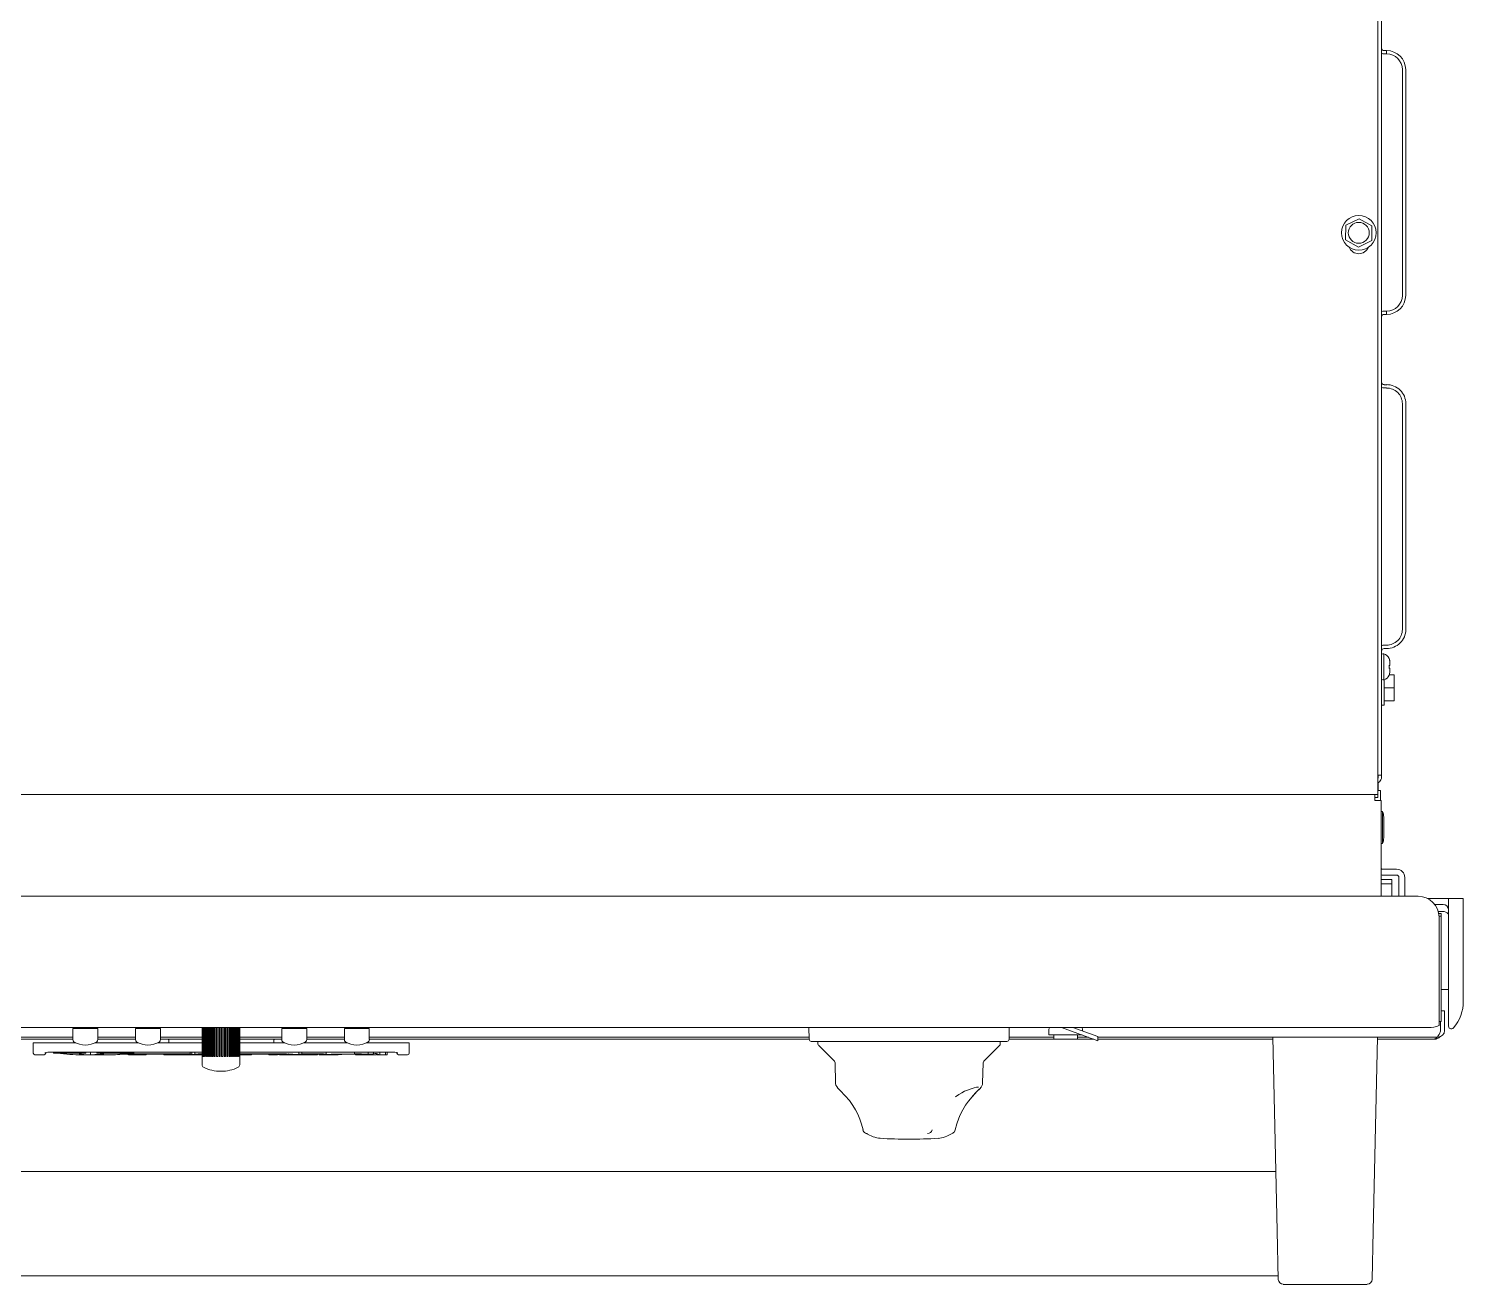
# Model space of a CAD drawing. Header units: millimetres. Extents: x 60499 to 556746, y 248297 to 497145.
# Drawn here: x 79919 to 94341, y 457204 to 469830 of the extents above; entities that cross this region are included whole.
import ezdxf

# ---------------------------------------------------------------- set-up
doc = ezdxf.new("R2010")
doc.units = ezdxf.units.MM

msp = doc.modelspace()

# ---------------------------------------------------------------- linework, layer by layer
at = {"color": 7, "lineweight": 13, "ltscale": 0.03937}
for p, q in [((93519, 462323), (93519, 473556)), ((93482, 470525), (93482, 462161)), ((93729, 469419), (93729, 467147)), ((93762, 469419), (93762, 467147)), ((93729, 466060), (93729, 463788)), ((93763, 466060), (93763, 463788)), ((93453, 462131), (70301, 462131)), ((93516, 462068), (93516, 461106)), ((93887, 461106), (69816, 461106)), ((94191, 461083), (94191, 459799)), ((94341, 460051), (94341, 461083)), ((94097, 459867), (94097, 460896)), ((94119, 460907), (94119, 460122)), ((69686, 459788), (94017, 459788)), ((75937, 459669), (80362, 459669)), ((75938, 459689), (80362, 459689)), ((83343, 459689), (87765, 459689)), ((83343, 459669), (87765, 459669)), ((87786, 459647), (89735, 459647)), ((87786, 459647), (89735, 459647)), ((89774, 459669), (90628, 459669)), ((90668, 459689), (94086, 459689)), ((90668, 459669), (92428, 459669)), ((92427, 459689), (92470, 457741)), ((93477, 459689), (93435, 457741)), ((81662, 459539), (80174, 459539)), ((83536, 459539), (82040, 459539)), ((71241, 458337), (92457, 458337)), ((71219, 457288), (92480, 457288)), ((92531, 457204), (93374, 457204))]:
    msp.add_line(p, q, dxfattribs=at)
at = {"color": 7, "lineweight": 13, "ltscale": 0.000752847}
for p, q in [((93569, 469610), (93544, 469610)), ((93569, 469576), (93544, 469576)), ((93569, 466990), (93544, 466990)), ((93569, 466957), (93544, 466957)), ((93569, 466250), (93544, 466250)), ((93569, 466217), (93544, 466217)), ((93569, 463631), (93544, 463631)), ((93569, 463597), (93544, 463597))]:
    msp.add_line(p, q, dxfattribs=at)
at = {"color": 7, "lineweight": 13, "ltscale": 0.000999991}
msp.add_line((93569, 469576), (93569, 469610), dxfattribs=at)
at = {"color": 7, "lineweight": 13, "ltscale": 0.004405}
for p, q in [((93293, 467919), (93160, 467853)), ((93422, 467848), (93293, 467919)), ((93160, 467853), (93158, 467705)), ((93420, 467701), (93422, 467848)), ((93158, 467705), (93288, 467634)), ((93288, 467634), (93420, 467701))]:
    msp.add_line(p, q, dxfattribs=at)
at = {"color": 7, "lineweight": 13, "ltscale": 0.000999871}
msp.add_line((93569, 466990), (93569, 466957), dxfattribs=at)
at = {"color": 7, "lineweight": 13, "ltscale": 0.000134094}
msp.add_line((93574, 466250), (93569, 466250), dxfattribs=at)
at = {"color": 7, "lineweight": 13, "ltscale": 0.000301812}
for p, q in [((93531, 463544), (93541, 463544)), ((93531, 463282), (93541, 463282))]:
    msp.add_line(p, q, dxfattribs=at)
at = {"color": 7, "lineweight": 13, "ltscale": 0.003891}
msp.add_line((93541, 463413), (93541, 463544), dxfattribs=at)
at = {"color": 7, "lineweight": 13, "ltscale": 0.003911}
msp.add_line((93541, 463413), (93541, 463282), dxfattribs=at)
at = {"color": 7, "lineweight": 13, "ltscale": 1.19304e-05}
msp.add_line((93594, 463497), (93594, 463498), dxfattribs=at)
at = {"color": 7, "lineweight": 13, "ltscale": 8.78281e-05}
msp.add_line((93595, 463425), (93598, 463425), dxfattribs=at)
at = {"color": 7, "lineweight": 13, "ltscale": 0.000897145}
msp.add_line((93603, 463430), (93603, 463460), dxfattribs=at)
at = {"color": 7, "lineweight": 13, "ltscale": 5.04621e-06}
msp.add_line((93603, 463429), (93603, 463430), dxfattribs=at)
at = {"color": 7, "lineweight": 13, "ltscale": 0.000876599}
msp.add_line((93603, 463366), (93603, 463395), dxfattribs=at)
at = {"color": 7, "lineweight": 13, "ltscale": 0.007554}
msp.add_line((93545, 463029), (93545, 463283), dxfattribs=at)
at = {"color": 7, "lineweight": 13, "ltscale": 1.18752e-05}
msp.add_line((93595, 463329), (93595, 463329), dxfattribs=at)
at = {"color": 7, "lineweight": 13, "ltscale": 0.001446}
msp.add_line((93597, 463334), (93645, 463334), dxfattribs=at)
at = {"color": 7, "lineweight": 13, "ltscale": 0.0039}
for p, q in [((93645, 463334), (93645, 463203)), ((93645, 463203), (93645, 463072))]:
    msp.add_line(p, q, dxfattribs=at)
at = {"color": 7, "lineweight": 13, "ltscale": 0.003}
for p, q in [((93545, 463203), (93645, 463203)), ((93545, 463072), (93645, 463072))]:
    msp.add_line(p, q, dxfattribs=at)
at = {"color": 7, "lineweight": 13, "ltscale": 0.000774954}
msp.add_line((93519, 463029), (93545, 463029), dxfattribs=at)
at = {"color": 7, "lineweight": 13, "ltscale": 0.001076}
msp.add_line((93482, 462323), (93519, 462323), dxfattribs=at)
at = {"color": 7, "lineweight": 13, "ltscale": 0.000588956}
msp.add_line((93498, 462258), (93482, 462245), dxfattribs=at)
at = {"color": 7, "lineweight": 13, "ltscale": 0.000591969}
for p, q in [((93485, 462323), (93485, 462303)), ((93519, 462323), (93519, 462303))]:
    msp.add_line(p, q, dxfattribs=at)
at = {"color": 7, "lineweight": 13, "ltscale": 3.7366e-05}
msp.add_line((93485, 462303), (93485, 462301), dxfattribs=at)
at = {"color": 7, "lineweight": 13, "ltscale": 0.002277}
msp.add_line((93485, 462247), (93485, 462171), dxfattribs=at)
at = {"color": 7, "lineweight": 13, "ltscale": 0.000874917}
for p, q in [((93482, 462131), (93453, 462131)), ((93482, 462098), (93453, 462098)), ((93482, 462131), (93482, 462161))]:
    msp.add_line(p, q, dxfattribs=at)
at = {"color": 7, "lineweight": 13, "ltscale": 0.001865}
for p, q in [((93453, 462131), (93453, 462068)), ((93453, 462068), (93516, 462068))]:
    msp.add_line(p, q, dxfattribs=at)
at = {"color": 7, "lineweight": 13, "ltscale": 0.000756211}
msp.add_line((93508, 462171), (93482, 462171), dxfattribs=at)
at = {"color": 7, "lineweight": 13, "ltscale": 0.000990019}
msp.add_line((93482, 462131), (93482, 462098), dxfattribs=at)
at = {"color": 7, "lineweight": 13, "ltscale": 0.003039}
msp.add_line((93508, 462068), (93508, 462171), dxfattribs=at)
at = {"color": 7, "lineweight": 13, "ltscale": 0.000391082}
for p, q in [((93529, 461959), (93516, 461959)), ((93529, 461637), (93516, 461637))]:
    msp.add_line(p, q, dxfattribs=at)
at = {"color": 7, "lineweight": 13, "ltscale": 0.002907}
msp.add_line((93529, 461861), (93529, 461959), dxfattribs=at)
at = {"color": 7, "lineweight": 13, "ltscale": 0.006283}
msp.add_line((93529, 461650), (93529, 461861), dxfattribs=at)
at = {"color": 7, "lineweight": 13, "ltscale": 0.001897}
msp.add_line((93541, 461839), (93541, 461903), dxfattribs=at)
at = {"color": 7, "lineweight": 13, "ltscale": 0.004101}
msp.add_line((93541, 461701), (93541, 461839), dxfattribs=at)
at = {"color": 7, "lineweight": 13, "ltscale": 0.000251109}
msp.add_line((93541, 461701), (93541, 461693), dxfattribs=at)
at = {"color": 7, "lineweight": 13, "ltscale": 0.000384714}
msp.add_line((93529, 461637), (93529, 461650), dxfattribs=at)
at = {"color": 7, "lineweight": 13, "ltscale": 0.00405}
for p, q in [((93669, 461378), (93533, 461378)), ((93533, 461319), (93669, 461319))]:
    msp.add_line(p, q, dxfattribs=at)
at = {"color": 7, "lineweight": 13, "ltscale": 0.001673}
for p, q in [((93572, 461274), (93516, 461274)), ((93572, 461232), (93516, 461232))]:
    msp.add_line(p, q, dxfattribs=at)
at = {"color": 7, "lineweight": 13, "ltscale": 0.0015}
for p, q in [((93572, 461274), (93622, 461274)), ((93622, 461232), (93572, 461232))]:
    msp.add_line(p, q, dxfattribs=at)
at = {"color": 7, "lineweight": 13, "ltscale": 0.00125}
for p, q in [((93622, 461274), (93622, 461232)), ((90226, 459712), (90226, 459670)), ((90462, 459712), (90462, 459670)), ((90668, 459654), (90668, 459696))]:
    msp.add_line(p, q, dxfattribs=at)
at = {"color": 7, "lineweight": 13, "ltscale": 0.000250028}
msp.add_line((93622, 461223), (93622, 461232), dxfattribs=at)
at = {"color": 7, "lineweight": 13, "ltscale": 0.005525}
for p, q in [((93694, 461294), (93694, 461108)), ((93753, 461108), (93753, 461294))]:
    msp.add_line(p, q, dxfattribs=at)
at = {"color": 7, "lineweight": 13, "ltscale": 0.003501}
msp.add_line((93622, 461106), (93622, 461223), dxfattribs=at)
at = {"color": 7, "lineweight": 13, "ltscale": 0.00625}
msp.add_line((93981, 461083), (94191, 461083), dxfattribs=at)
at = {"color": 7, "lineweight": 13, "ltscale": 0.00445}
msp.add_line((94341, 461083), (94191, 461083), dxfattribs=at)
at = {"color": 7, "lineweight": 13, "ltscale": 0.002582}
msp.add_line((94053, 461024), (94139, 461024), dxfattribs=at)
at = {"color": 7, "lineweight": 13, "ltscale": 0.001336}
msp.add_line((94088, 460954), (94133, 460954), dxfattribs=at)
at = {"color": 7, "lineweight": 13, "ltscale": 0.000774834}
msp.add_line((94093, 460933), (94119, 460933), dxfattribs=at)
at = {"color": 7, "lineweight": 13, "ltscale": 0.000687126}
msp.add_line((94096, 460907), (94119, 460907), dxfattribs=at)
at = {"color": 7, "lineweight": 13, "ltscale": 0.000754169}
msp.add_line((94119, 460907), (94119, 460933), dxfattribs=at)
at = {"color": 7, "lineweight": 13, "ltscale": 0.002147}
msp.add_line((94191, 460168), (94119, 460168), dxfattribs=at)
at = {"color": 7, "lineweight": 13, "ltscale": 0.00181}
msp.add_line((94180, 460168), (94119, 460168), dxfattribs=at)
at = {"color": 7, "lineweight": 13, "ltscale": 0.008178}
msp.add_line((94119, 459847), (94119, 460122), dxfattribs=at)
at = {"color": 7, "lineweight": 13, "ltscale": 2.58318e-05}
msp.add_line((94180, 460168), (94180, 460168), dxfattribs=at)
at = {"color": 7, "lineweight": 13, "ltscale": 0.000987136}
msp.add_line((94119, 459953), (94152, 459953), dxfattribs=at)
at = {"color": 7, "lineweight": 13, "ltscale": 0.005875}
for p, q in [((94152, 459953), (94152, 459756)), ((82672, 459513), (82474, 459513))]:
    msp.add_line(p, q, dxfattribs=at)
at = {"color": 7, "lineweight": 13, "ltscale": 0.000287405}
for p, q in [((80409, 459788), (80409, 459778)), ((80567, 459788), (80567, 459778)), ((81039, 459788), (81039, 459778)), ((81197, 459788), (81197, 459778)), ((82509, 459788), (82509, 459778)), ((82667, 459788), (82667, 459778)), ((83138, 459788), (83138, 459778)), ((83296, 459788), (83297, 459778))]:
    msp.add_line(p, q, dxfattribs=at)
at = {"color": 7, "lineweight": 13, "ltscale": 0.00875}
for p, q in [((81662, 459494), (81662, 459788)), ((81663, 459494), (81663, 459788)), ((81664, 459494), (81664, 459788)), ((81667, 459494), (81667, 459788)), ((81670, 459494), (81670, 459788)), ((81674, 459494), (81674, 459788)), ((81679, 459494), (81679, 459788)), ((81685, 459494), (81685, 459788)), ((81691, 459494), (81691, 459788)), ((81699, 459494), (81699, 459788)), ((81705, 459788), (81705, 459494)), ((81707, 459494), (81707, 459788)), ((81715, 459494), (81715, 459788)), ((81721, 459788), (81721, 459494)), ((81725, 459494), (81725, 459788)), ((81735, 459494), (81735, 459788)), ((81740, 459788), (81740, 459494)), ((81746, 459494), (81746, 459788)), ((81757, 459494), (81757, 459788)), ((81761, 459788), (81761, 459494)), ((81769, 459494), (81769, 459788)), ((81781, 459494), (81781, 459788)), ((81784, 459788), (81784, 459494)), ((81793, 459494), (81793, 459788)), ((81806, 459494), (81806, 459788)), ((81808, 459788), (81808, 459494)), ((81819, 459494), (81819, 459788)), ((81832, 459494), (81832, 459788)), ((81833, 459788), (81833, 459494)), ((81845, 459494), (81845, 459788)), ((81858, 459494), (81858, 459788)), ((81870, 459788), (81870, 459494)), ((81871, 459494), (81871, 459788)), ((81884, 459494), (81884, 459788)), ((81895, 459788), (81895, 459494)), ((81897, 459494), (81897, 459788)), ((81910, 459494), (81910, 459788)), ((81919, 459788), (81919, 459494)), ((81922, 459494), (81922, 459788)), ((81934, 459494), (81934, 459788)), ((81942, 459788), (81942, 459494)), ((81946, 459494), (81946, 459788)), ((81957, 459494), (81957, 459788)), ((81963, 459788), (81963, 459494)), ((81968, 459494), (81968, 459788)), ((81978, 459494), (81978, 459788)), ((81981, 459788), (81981, 459494)), ((81987, 459494), (81987, 459788)), ((81996, 459494), (81996, 459788)), ((81997, 459788), (81997, 459494)), ((82004, 459494), (82004, 459788)), ((82012, 459494), (82012, 459788)), ((82018, 459494), (82018, 459788)), ((82024, 459494), (82024, 459788)), ((82029, 459494), (82029, 459788)), ((82033, 459494), (82033, 459788)), ((82036, 459494), (82036, 459788)), ((82038, 459494), (82038, 459788)), ((82040, 459494), (82040, 459788)), ((82040, 459494), (82040, 459788))]:
    msp.add_line(p, q, dxfattribs=at)
at = {"color": 7, "lineweight": 13, "ltscale": 0.003586}
for p, q in [((87765, 459668), (87763, 459788)), ((87765, 459668), (87763, 459788)), ((89774, 459668), (89776, 459788))]:
    msp.add_line(p, q, dxfattribs=at)
at = {"color": 7, "lineweight": 13, "ltscale": 0.011638}
msp.add_line((90668, 459654), (90301, 459788), dxfattribs=at)
at = {"color": 7, "lineweight": 13, "ltscale": 0.007984}
msp.add_line((90668, 459696), (90416, 459788), dxfattribs=at)
at = {"color": 7, "lineweight": 13, "ltscale": 0.001819}
msp.add_line((94097, 459867), (94097, 459806), dxfattribs=at)
at = {"color": 7, "lineweight": 13, "ltscale": 0.000677875}
msp.add_line((94097, 459847), (94119, 459847), dxfattribs=at)
at = {"color": 7, "lineweight": 13, "ltscale": 0.002712}
msp.add_line((94112, 459756), (94112, 459847), dxfattribs=at)
at = {"color": 7, "lineweight": 13, "ltscale": 1.622e-05}
msp.add_line((94119, 459847), (94119, 459847), dxfattribs=at)
at = {"color": 7, "lineweight": 13, "ltscale": 0.000241858}
for p, q in [((80370, 459778), (80362, 459778)), ((81000, 459778), (80992, 459778)), ((82470, 459778), (82462, 459778)), ((83100, 459778), (83092, 459778))]:
    msp.add_line(p, q, dxfattribs=at)
at = {"color": 7, "lineweight": 13, "ltscale": 0.003343}
for p, q in [((80362, 459666), (80362, 459778)), ((80614, 459666), (80614, 459778)), ((80992, 459666), (80992, 459778)), ((81244, 459666), (81244, 459778)), ((82462, 459666), (82462, 459778)), ((82714, 459666), (82714, 459778)), ((83092, 459666), (83092, 459778)), ((83343, 459666), (83343, 459778))]:
    msp.add_line(p, q, dxfattribs=at)
at = {"color": 7, "lineweight": 13, "ltscale": 0.007258}
for p, q in [((80614, 459778), (80370, 459778)), ((81244, 459778), (81000, 459778)), ((82714, 459778), (82470, 459778)), ((83343, 459778), (83100, 459778))]:
    msp.add_line(p, q, dxfattribs=at)
at = {"color": 7, "lineweight": 13, "ltscale": 0.01125}
for p, q in [((80614, 459689), (80992, 459689)), ((80614, 459669), (80992, 459669)), ((82714, 459689), (83092, 459689)), ((82714, 459669), (83092, 459669))]:
    msp.add_line(p, q, dxfattribs=at)
at = {"color": 7, "lineweight": 13, "ltscale": 0.012458}
for p, q in [((81244, 459689), (81662, 459689)), ((81244, 459669), (81662, 459669))]:
    msp.add_line(p, q, dxfattribs=at)
at = {"color": 7, "lineweight": 13, "ltscale": 0.000875158}
for p, q in [((81326, 459633), (81326, 459663)), ((82384, 459633), (82384, 459663))]:
    msp.add_line(p, q, dxfattribs=at)
at = {"color": 7, "lineweight": 13, "ltscale": 0.012542}
for p, q in [((82040, 459689), (82462, 459689)), ((82040, 459669), (82462, 459669))]:
    msp.add_line(p, q, dxfattribs=at)
at = {"color": 7, "lineweight": 13, "ltscale": 0.000727805}
msp.add_line((87853, 459622), (87853, 459647), dxfattribs=at)
at = {"color": 7, "lineweight": 13, "ltscale": 0.000727808}
msp.add_line((89686, 459622), (89686, 459647), dxfattribs=at)
at = {"color": 7, "lineweight": 13, "ltscale": 0.000537902}
msp.add_line((89735, 459647), (89753, 459647), dxfattribs=at)
msp.add_line((89735, 459647), (89753, 459647), dxfattribs=at)
at = {"color": 7, "lineweight": 13, "ltscale": 0.013456}
msp.add_line((89774, 459689), (90226, 459689), dxfattribs=at)
at = {"color": 7, "lineweight": 13, "ltscale": 0.001758}
msp.add_line((90175, 459771), (90175, 459712), dxfattribs=at)
at = {"color": 7, "lineweight": 13, "ltscale": 0.002629}
msp.add_line((90175, 459712), (90263, 459712), dxfattribs=at)
at = {"color": 7, "lineweight": 13, "ltscale": 0.001829}
msp.add_line((90226, 459670), (90288, 459670), dxfattribs=at)
at = {"color": 7, "lineweight": 13, "ltscale": 0.007316}
msp.add_line((90263, 459712), (90509, 459712), dxfattribs=at)
at = {"color": 7, "lineweight": 13, "ltscale": 0.005197}
msp.add_line((90288, 459670), (90462, 459670), dxfattribs=at)
at = {"color": 7, "lineweight": 13, "ltscale": 0.003269}
msp.add_line((90462, 459689), (90572, 459689), dxfattribs=at)
at = {"color": 7, "lineweight": 13, "ltscale": 0.000564455}
msp.add_line((90514, 459771), (90514, 459753), dxfattribs=at)
at = {"color": 7, "lineweight": 13, "ltscale": 0.017194}
msp.add_line((93477, 459669), (94054, 459669), dxfattribs=at)
at = {"color": 7, "lineweight": 13, "ltscale": 0.000156553}
msp.add_line((94054, 459669), (94054, 459674), dxfattribs=at)
at = {"color": 7, "lineweight": 13, "ltscale": 0.000165827}
msp.add_line((94055, 459674), (94061, 459674), dxfattribs=at)
at = {"color": 7, "lineweight": 13, "ltscale": 0.000346987}
msp.add_line((94086, 459689), (94086, 459701), dxfattribs=at)
at = {"color": 7, "lineweight": 13, "ltscale": 0.000230804}
msp.add_line((94217, 459774), (94224, 459774), dxfattribs=at)
at = {"color": 7, "lineweight": 13, "ltscale": 0.00375}
for p, q in [((79965, 459633), (80091, 459633)), ((83745, 459633), (83619, 459633))]:
    msp.add_line(p, q, dxfattribs=at)
at = {"color": 7, "lineweight": 13, "ltscale": 0.002354}
for p, q in [((79965, 459554), (79965, 459633)), ((83745, 459633), (83745, 459554))]:
    msp.add_line(p, q, dxfattribs=at)
at = {"color": 7, "lineweight": 13, "ltscale": 0.000741193}
for p, q in [((79965, 459530), (79965, 459554)), ((83745, 459554), (83745, 459530))]:
    msp.add_line(p, q, dxfattribs=at)
at = {"color": 7, "lineweight": 13, "ltscale": 0.002711}
for p, q in [((80073, 459513), (79982, 459513)), ((83728, 459513), (83637, 459513))]:
    msp.add_line(p, q, dxfattribs=at)
at = {"color": 7, "lineweight": 13, "ltscale": 0.000157754}
for p, q in [((80090, 459535), (80090, 459530)), ((83620, 459530), (83620, 459535))]:
    msp.add_line(p, q, dxfattribs=at)
at = {"color": 7, "lineweight": 13, "ltscale": 0.008958}
msp.add_line((80392, 459633), (80091, 459633), dxfattribs=at)
at = {"color": 7, "lineweight": 13, "ltscale": 0.000325}
msp.add_line((80167, 459528), (80167, 459539), dxfattribs=at)
at = {"color": 7, "lineweight": 13, "ltscale": 0.000284355}
msp.add_line((80187, 459530), (80177, 459530), dxfattribs=at)
at = {"color": 7, "lineweight": 13, "ltscale": 0.006867}
msp.add_line((80446, 459530), (80215, 459530), dxfattribs=at)
at = {"color": 7, "lineweight": 13, "ltscale": 0.004169}
msp.add_line((80534, 459513), (80394, 459513), dxfattribs=at)
at = {"color": 7, "lineweight": 13, "ltscale": 4.48152e-05}
msp.add_line((80427, 459523), (80427, 459522), dxfattribs=at)
at = {"color": 7, "lineweight": 13, "ltscale": 0.000282228}
msp.add_line((80446, 459539), (80446, 459530), dxfattribs=at)
at = {"color": 7, "lineweight": 13, "ltscale": 0.000273906}
msp.add_line((80483, 459530), (80474, 459530), dxfattribs=at)
at = {"color": 7, "lineweight": 13, "ltscale": 0.000321155}
msp.add_line((80494, 459529), (80494, 459539), dxfattribs=at)
at = {"color": 7, "lineweight": 13, "ltscale": 1.30967e-05}
msp.add_line((80524, 459513), (80523, 459513), dxfattribs=at)
at = {"color": 7, "lineweight": 13, "ltscale": 0.000322368}
msp.add_line((80534, 459513), (80524, 459513), dxfattribs=at)
at = {"color": 7, "lineweight": 13, "ltscale": 0.000124353}
msp.add_line((80539, 459513), (80534, 459513), dxfattribs=at)
at = {"color": 7, "lineweight": 13, "ltscale": 0.000526729}
msp.add_line((80539, 459539), (80539, 459522), dxfattribs=at)
at = {"color": 7, "lineweight": 13, "ltscale": 3.82616e-05}
msp.add_line((80539, 459522), (80539, 459520), dxfattribs=at)
at = {"color": 7, "lineweight": 13, "ltscale": 0.000230684}
msp.add_line((80539, 459520), (80539, 459513), dxfattribs=at)
at = {"color": 7, "lineweight": 13, "ltscale": 0.000142375}
msp.add_line((80543, 459513), (80539, 459513), dxfattribs=at)
at = {"color": 7, "lineweight": 13, "ltscale": 0.000373787}
msp.add_line((80556, 459513), (80543, 459513), dxfattribs=at)
at = {"color": 7, "lineweight": 13, "ltscale": 0.005972}
msp.add_line((80744, 459513), (80543, 459513), dxfattribs=at)
at = {"color": 7, "lineweight": 13, "ltscale": 2.31914e-05}
msp.add_line((80557, 459513), (80556, 459513), dxfattribs=at)
at = {"color": 7, "lineweight": 13, "ltscale": 0.013046}
for p, q in [((81022, 459633), (80584, 459633)), ((83122, 459633), (82683, 459633))]:
    msp.add_line(p, q, dxfattribs=at)
at = {"color": 7, "lineweight": 13, "ltscale": 0.000321996}
msp.add_line((80604, 459529), (80604, 459539), dxfattribs=at)
at = {"color": 7, "lineweight": 13, "ltscale": 6.71637e-05}
msp.add_line((80629, 459530), (80627, 459530), dxfattribs=at)
at = {"color": 7, "lineweight": 13, "ltscale": 0.001599}
msp.add_line((80683, 459530), (80629, 459530), dxfattribs=at)
at = {"color": 7, "lineweight": 13, "ltscale": 0.000115702}
msp.add_line((80665, 459524), (80665, 459520), dxfattribs=at)
at = {"color": 7, "lineweight": 13, "ltscale": 4.75786e-05}
msp.add_line((80671, 459523), (80671, 459522), dxfattribs=at)
at = {"color": 7, "lineweight": 13, "ltscale": 0.006391}
msp.add_line((80898, 459530), (80683, 459530), dxfattribs=at)
at = {"color": 7, "lineweight": 13, "ltscale": 1.15848e-05}
msp.add_line((80835, 459517), (80836, 459517), dxfattribs=at)
at = {"color": 7, "lineweight": 13, "ltscale": 0.00011352}
msp.add_line((80874, 459521), (80870, 459521), dxfattribs=at)
at = {"color": 7, "lineweight": 13, "ltscale": 2.06812e-05}
msp.add_line((80870, 459521), (80871, 459521), dxfattribs=at)
at = {"color": 7, "lineweight": 13, "ltscale": 3.48429e-05}
msp.add_line((80874, 459522), (80874, 459521), dxfattribs=at)
at = {"color": 7, "lineweight": 13, "ltscale": 0.001597}
msp.add_line((80951, 459530), (80898, 459530), dxfattribs=at)
at = {"color": 7, "lineweight": 13, "ltscale": 0.000417995}
msp.add_line((80914, 459521), (80900, 459521), dxfattribs=at)
at = {"color": 7, "lineweight": 13, "ltscale": 0.018669}
msp.add_line((81541, 459521), (80914, 459521), dxfattribs=at)
at = {"color": 7, "lineweight": 13, "ltscale": 7.16082e-05}
msp.add_line((80922, 459515), (80922, 459513), dxfattribs=at)
at = {"color": 7, "lineweight": 13, "ltscale": 0.005317}
msp.add_line((81100, 459513), (80922, 459513), dxfattribs=at)
at = {"color": 7, "lineweight": 13, "ltscale": 4.72188e-05}
msp.add_line((80953, 459530), (80951, 459530), dxfattribs=at)
at = {"color": 7, "lineweight": 13, "ltscale": 8.79053e-06}
msp.add_line((80975, 459529), (80975, 459529), dxfattribs=at)
at = {"color": 7, "lineweight": 13, "ltscale": 0.000321516}
msp.add_line((80976, 459529), (80976, 459539), dxfattribs=at)
at = {"color": 7, "lineweight": 13, "ltscale": 6.93328e-06}
msp.add_line((81100, 459515), (81100, 459514), dxfattribs=at)
at = {"color": 7, "lineweight": 13, "ltscale": 4.9821e-05}
msp.add_line((81100, 459514), (81100, 459513), dxfattribs=at)
at = {"color": 7, "lineweight": 13, "ltscale": 1.15173e-05}
msp.add_line((81100, 459513), (81101, 459513), dxfattribs=at)
at = {"color": 7, "lineweight": 13, "ltscale": 6.72828e-05}
msp.add_line((81101, 459517), (81101, 459514), dxfattribs=at)
at = {"color": 7, "lineweight": 13, "ltscale": 0.001941}
msp.add_line((81157, 459519), (81222, 459519), dxfattribs=at)
at = {"color": 7, "lineweight": 13, "ltscale": 0.013356}
msp.add_line((81662, 459633), (81214, 459633), dxfattribs=at)
at = {"color": 7, "lineweight": 13, "ltscale": 8.02588e-05}
msp.add_line((81278, 459517), (81278, 459514), dxfattribs=at)
at = {"color": 7, "lineweight": 13, "ltscale": 0.011441}
msp.add_line((81662, 459513), (81278, 459513), dxfattribs=at)
at = {"color": 7, "lineweight": 13, "ltscale": 5.73106e-05}
msp.add_line((81456, 459513), (81456, 459515), dxfattribs=at)
at = {"color": 7, "lineweight": 13, "ltscale": 1.70783e-05}
msp.add_line((81456, 459513), (81456, 459514), dxfattribs=at)
at = {"color": 7, "lineweight": 13, "ltscale": 1.77904e-05}
msp.add_line((81456, 459513), (81456, 459513), dxfattribs=at)
at = {"color": 7, "lineweight": 13, "ltscale": 0.001655}
msp.add_line((81462, 459516), (81518, 459518), dxfattribs=at)
at = {"color": 7, "lineweight": 13, "ltscale": 7.105e-06}
msp.add_line((81462, 459516), (81462, 459516), dxfattribs=at)
at = {"color": 7, "lineweight": 13, "ltscale": 8.7708e-05}
msp.add_line((81462, 459513), (81462, 459516), dxfattribs=at)
at = {"color": 7, "lineweight": 13, "ltscale": 9.03513e-05}
for p, q in [((81541, 459539), (81541, 459536)), ((82665, 459536), (82665, 459539))]:
    msp.add_line(p, q, dxfattribs=at)
at = {"color": 7, "lineweight": 13, "ltscale": 0.000473984}
for p, q in [((81541, 459536), (81541, 459520)), ((82665, 459536), (82665, 459520))]:
    msp.add_line(p, q, dxfattribs=at)
at = {"color": 7, "lineweight": 13, "ltscale": 1.25162e-05}
msp.add_line((81550, 459519), (81551, 459519), dxfattribs=at)
at = {"color": 7, "lineweight": 13, "ltscale": 0.000583198}
msp.add_line((81558, 459520), (81558, 459539), dxfattribs=at)
at = {"color": 7, "lineweight": 13, "ltscale": 0.000587523}
msp.add_line((81588, 459520), (81588, 459539), dxfattribs=at)
at = {"color": 7, "lineweight": 13, "ltscale": 0.000628614}
msp.add_line((81643, 459521), (81622, 459521), dxfattribs=at)
at = {"color": 7, "lineweight": 13, "ltscale": 6.15157e-05}
msp.add_line((81641, 459518), (81641, 459516), dxfattribs=at)
at = {"color": 7, "lineweight": 13, "ltscale": 0.000564936}
msp.add_line((81662, 459521), (81643, 459521), dxfattribs=at)
at = {"color": 7, "lineweight": 13, "ltscale": 0.01344}
msp.add_line((82492, 459633), (82040, 459633), dxfattribs=at)
at = {"color": 7, "lineweight": 13, "ltscale": 0.011346}
msp.add_line((82421, 459521), (82040, 459521), dxfattribs=at)
at = {"color": 7, "lineweight": 13, "ltscale": 0.00349}
msp.add_line((82158, 459513), (82040, 459513), dxfattribs=at)
at = {"color": 7, "lineweight": 13, "ltscale": 1.48615e-06}
msp.add_line((82157, 459514), (82157, 459514), dxfattribs=at)
at = {"color": 7, "lineweight": 13, "ltscale": 3.61947e-05}
msp.add_line((82158, 459513), (82157, 459514), dxfattribs=at)
at = {"color": 7, "lineweight": 13, "ltscale": 8.24215e-05}
msp.add_line((82158, 459514), (82158, 459517), dxfattribs=at)
at = {"color": 7, "lineweight": 13, "ltscale": 1.18484e-05}
msp.add_line((82158, 459513), (82158, 459513), dxfattribs=at)
at = {"color": 7, "lineweight": 13, "ltscale": 5.63505e-05}
msp.add_line((82204, 459519), (82206, 459519), dxfattribs=at)
at = {"color": 7, "lineweight": 13, "ltscale": 0.001062}
msp.add_line((82248, 459519), (82284, 459519), dxfattribs=at)
at = {"color": 7, "lineweight": 13, "ltscale": 0.000184553}
msp.add_line((82284, 459519), (82290, 459519), dxfattribs=at)
at = {"color": 7, "lineweight": 13, "ltscale": 4.90204e-05}
msp.add_line((82334, 459515), (82334, 459517), dxfattribs=at)
at = {"color": 7, "lineweight": 13, "ltscale": 0.002533}
msp.add_line((82420, 459513), (82335, 459513), dxfattribs=at)
at = {"color": 7, "lineweight": 13, "ltscale": 2.01906e-05}
msp.add_line((82420, 459513), (82420, 459513), dxfattribs=at)
at = {"color": 7, "lineweight": 13, "ltscale": 0.002489}
msp.add_line((82505, 459521), (82421, 459521), dxfattribs=at)
at = {"color": 7, "lineweight": 13, "ltscale": 9.20647e-05}
msp.add_line((82440, 459513), (82443, 459513), dxfattribs=at)
at = {"color": 7, "lineweight": 13, "ltscale": 0.000338742}
msp.add_line((82443, 459513), (82455, 459513), dxfattribs=at)
at = {"color": 7, "lineweight": 13, "ltscale": 0.000578043}
msp.add_line((82455, 459513), (82474, 459513), dxfattribs=at)
at = {"color": 7, "lineweight": 13, "ltscale": 0.000116664}
msp.add_line((82509, 459521), (82505, 459521), dxfattribs=at)
at = {"color": 7, "lineweight": 13, "ltscale": 3.16334e-05}
msp.add_line((82541, 459519), (82540, 459519), dxfattribs=at)
at = {"color": 7, "lineweight": 13, "ltscale": 0.000585841}
msp.add_line((82635, 459520), (82635, 459539), dxfattribs=at)
at = {"color": 7, "lineweight": 13, "ltscale": 0.00558}
msp.add_line((82852, 459521), (82665, 459521), dxfattribs=at)
at = {"color": 7, "lineweight": 13, "ltscale": 0.000217348}
msp.add_line((82679, 459513), (82672, 459513), dxfattribs=at)
at = {"color": 7, "lineweight": 13, "ltscale": 0.000261335}
msp.add_line((82688, 459513), (82679, 459513), dxfattribs=at)
at = {"color": 7, "lineweight": 13, "ltscale": 2.17551e-05}
msp.add_line((82681, 459518), (82681, 459518), dxfattribs=at)
at = {"color": 7, "lineweight": 13, "ltscale": 0.000259195}
msp.add_line((82696, 459513), (82688, 459513), dxfattribs=at)
at = {"color": 7, "lineweight": 13, "ltscale": 5.22644e-05}
msp.add_line((82721, 459515), (82721, 459513), dxfattribs=at)
at = {"color": 7, "lineweight": 13, "ltscale": 2.28736e-05}
msp.add_line((82721, 459513), (82721, 459513), dxfattribs=at)
at = {"color": 7, "lineweight": 13, "ltscale": 0.003021}
msp.add_line((82823, 459513), (82721, 459513), dxfattribs=at)
at = {"color": 7, "lineweight": 13, "ltscale": 2.64325e-06}
msp.add_line((82822, 459514), (82822, 459514), dxfattribs=at)
at = {"color": 7, "lineweight": 13, "ltscale": 2.166e-06}
msp.add_line((82822, 459514), (82822, 459514), dxfattribs=at)
at = {"color": 7, "lineweight": 13, "ltscale": 4.71018e-05}
msp.add_line((82823, 459515), (82823, 459513), dxfattribs=at)
at = {"color": 7, "lineweight": 13, "ltscale": 0.000127717}
msp.add_line((82840, 459513), (82840, 459517), dxfattribs=at)
at = {"color": 7, "lineweight": 13, "ltscale": 0.005592}
msp.add_line((83030, 459513), (82842, 459513), dxfattribs=at)
at = {"color": 7, "lineweight": 13, "ltscale": 0.000619603}
msp.add_line((82873, 459521), (82852, 459521), dxfattribs=at)
at = {"color": 7, "lineweight": 13, "ltscale": 0.000311425}
msp.add_line((82884, 459521), (82873, 459521), dxfattribs=at)
at = {"color": 7, "lineweight": 13, "ltscale": 8.50814e-05}
msp.add_line((82874, 459519), (82877, 459519), dxfattribs=at)
at = {"color": 7, "lineweight": 13, "ltscale": 0.000135287}
msp.add_line((82909, 459535), (82909, 459539), dxfattribs=at)
at = {"color": 7, "lineweight": 13, "ltscale": 0.000436858}
msp.add_line((82909, 459535), (82909, 459520), dxfattribs=at)
at = {"color": 7, "lineweight": 13, "ltscale": 4.54159e-05}
msp.add_line((83195, 459539), (83195, 459538), dxfattribs=at)
at = {"color": 7, "lineweight": 13, "ltscale": 0.000493928}
msp.add_line((83195, 459538), (83195, 459521), dxfattribs=at)
at = {"color": 7, "lineweight": 13, "ltscale": 0.00013012}
msp.add_line((83204, 459514), (83204, 459518), dxfattribs=at)
at = {"color": 7, "lineweight": 13, "ltscale": 3.5357e-06}
msp.add_line((83204, 459513), (83204, 459514), dxfattribs=at)
at = {"color": 7, "lineweight": 13, "ltscale": 8.28241e-05}
msp.add_line((83207, 459513), (83204, 459513), dxfattribs=at)
at = {"color": 7, "lineweight": 13, "ltscale": 0.000515205}
msp.add_line((83224, 459513), (83207, 459513), dxfattribs=at)
at = {"color": 7, "lineweight": 13, "ltscale": 0.000135527}
msp.add_line((83224, 459513), (83224, 459518), dxfattribs=at)
at = {"color": 7, "lineweight": 13, "ltscale": 0.005441}
msp.add_line((83407, 459513), (83224, 459513), dxfattribs=at)
at = {"color": 7, "lineweight": 13, "ltscale": 1.99503e-05}
msp.add_line((83265, 459521), (83264, 459521), dxfattribs=at)
at = {"color": 7, "lineweight": 13, "ltscale": 0.001995}
msp.add_line((83332, 459519), (83265, 459521), dxfattribs=at)
at = {"color": 7, "lineweight": 13, "ltscale": 0.009088}
msp.add_line((83619, 459633), (83313, 459633), dxfattribs=at)
at = {"color": 7, "lineweight": 13, "ltscale": 0.000151987}
msp.add_line((83332, 459534), (83332, 459539), dxfattribs=at)
at = {"color": 7, "lineweight": 13, "ltscale": 0.000412948}
msp.add_line((83332, 459534), (83332, 459520), dxfattribs=at)
at = {"color": 7, "lineweight": 13, "ltscale": 3.07579e-05}
msp.add_line((83332, 459519), (83332, 459520), dxfattribs=at)
at = {"color": 7, "lineweight": 13, "ltscale": 0.000491886}
msp.add_line((83386, 459539), (83386, 459523), dxfattribs=at)
at = {"color": 7, "lineweight": 13, "ltscale": 6.53503e-05}
msp.add_line((83414, 459523), (83412, 459524), dxfattribs=at)
at = {"color": 7, "lineweight": 13, "ltscale": 0.000158729}
msp.add_line((83426, 459519), (83422, 459521), dxfattribs=at)
at = {"color": 7, "lineweight": 13, "ltscale": 0.00051183}
msp.add_line((83450, 459539), (83450, 459522), dxfattribs=at)
at = {"color": 7, "lineweight": 13, "ltscale": 5.31054e-05}
msp.add_line((83450, 459522), (83450, 459520), dxfattribs=at)
at = {"color": 7, "lineweight": 13, "ltscale": 0.000222514}
msp.add_line((83450, 459520), (83450, 459513), dxfattribs=at)
at = {"color": 7, "lineweight": 13, "ltscale": 0.001649}
msp.add_line((83505, 459513), (83450, 459513), dxfattribs=at)
at = {"color": 7, "lineweight": 13, "ltscale": 0.000494769}
msp.add_line((83505, 459539), (83505, 459523), dxfattribs=at)
at = {"color": 7, "lineweight": 13, "ltscale": 7.01664e-05}
msp.add_line((83505, 459523), (83505, 459520), dxfattribs=at)
at = {"color": 7, "lineweight": 13, "ltscale": 0.000213623}
msp.add_line((83505, 459520), (83505, 459513), dxfattribs=at)
at = {"color": 7, "lineweight": 13, "ltscale": 0.000439501}
msp.add_line((83521, 459539), (83536, 459539), dxfattribs=at)
at = {"color": 7, "lineweight": 13, "ltscale": 0.000773032}
msp.add_line((83521, 459513), (83521, 459539), dxfattribs=at)
at = {"color": 7, "lineweight": 13, "ltscale": 0.006635}
for p, q in [((88018, 459448), (87861, 459605)), ((89521, 459448), (89679, 459605))]:
    msp.add_line(p, q, dxfattribs=at)
at = {"color": 7, "lineweight": 13, "ltscale": 0.0025}
for p, q in [((81662, 459410), (81662, 459494)), ((82040, 459410), (82040, 459494))]:
    msp.add_line(p, q, dxfattribs=at)
at = {"color": 7, "lineweight": 13, "ltscale": 4.09704e-05}
for p, q in [((81664, 459494), (81663, 459494)), ((82040, 459494), (82038, 459494))]:
    msp.add_line(p, q, dxfattribs=at)
at = {"color": 7, "lineweight": 13, "ltscale": 9.49169e-05}
for p, q in [((81670, 459494), (81667, 459494)), ((82036, 459494), (82033, 459494))]:
    msp.add_line(p, q, dxfattribs=at)
at = {"color": 7, "lineweight": 13, "ltscale": 0.000147061}
for p, q in [((81679, 459494), (81674, 459494)), ((82029, 459494), (82024, 459494))]:
    msp.add_line(p, q, dxfattribs=at)
at = {"color": 7, "lineweight": 13, "ltscale": 0.000196322}
for p, q in [((81691, 459494), (81685, 459494)), ((82018, 459494), (82012, 459494))]:
    msp.add_line(p, q, dxfattribs=at)
at = {"color": 7, "lineweight": 13, "ltscale": 0.000241738}
for p, q in [((81707, 459494), (81699, 459494)), ((82004, 459494), (81996, 459494))]:
    msp.add_line(p, q, dxfattribs=at)
at = {"color": 7, "lineweight": 13, "ltscale": 0.000282468}
msp.add_line((81725, 459494), (81715, 459494), dxfattribs=at)
at = {"color": 7, "lineweight": 13, "ltscale": 0.000317671}
for p, q in [((81746, 459494), (81735, 459494)), ((81968, 459494), (81957, 459494))]:
    msp.add_line(p, q, dxfattribs=at)
at = {"color": 7, "lineweight": 13, "ltscale": 0.000346747}
for p, q in [((81769, 459494), (81757, 459494)), ((81946, 459494), (81934, 459494))]:
    msp.add_line(p, q, dxfattribs=at)
at = {"color": 7, "lineweight": 13, "ltscale": 0.000368974}
for p, q in [((81793, 459494), (81781, 459494)), ((81922, 459494), (81910, 459494))]:
    msp.add_line(p, q, dxfattribs=at)
at = {"color": 7, "lineweight": 13, "ltscale": 0.000383993}
for p, q in [((81819, 459494), (81806, 459494)), ((81897, 459494), (81884, 459494))]:
    msp.add_line(p, q, dxfattribs=at)
at = {"color": 7, "lineweight": 13, "ltscale": 0.000391682}
for p, q in [((81845, 459494), (81832, 459494)), ((81871, 459494), (81858, 459494))]:
    msp.add_line(p, q, dxfattribs=at)
at = {"color": 7, "lineweight": 13, "ltscale": 0.000282348}
msp.add_line((81987, 459494), (81978, 459494), dxfattribs=at)
at = {"color": 7, "lineweight": 13, "ltscale": 0.006076}
msp.add_line((88030, 459226), (88026, 459430), dxfattribs=at)
at = {"color": 7, "lineweight": 13, "ltscale": 0.006073}
msp.add_line((89509, 459226), (89514, 459430), dxfattribs=at)
at = {"color": 7, "lineweight": 13, "ltscale": 1.80222e-06}
msp.add_line((88030, 459226), (88030, 459226), dxfattribs=at)
at = {"color": 7, "lineweight": 13, "ltscale": 0.014514}
for p, q in [((92470, 457741), (92481, 457254)), ((93435, 457741), (93424, 457254))]:
    msp.add_line(p, q, dxfattribs=at)
at = {"color": 7, "lineweight": 13, "ltscale": 0.03937}
for points in [[(93603, 463429), (93601, 463426), (93599, 463425), (93595, 463425)], [(93603, 463395), (93601, 463398), (93599, 463399), (93595, 463399)], [(94017, 459788), (94044, 459790), (94070, 459796), (94097, 459806)], [(94078, 459689), (94073, 459684), (94061, 459674)], [(94080, 459691), (94080, 459692), (94080, 459693), (94085, 459699), (94097, 459717), (94106, 459732), (94109, 459740), (94112, 459749), (94112, 459756)], [(94086, 459689), (94081, 459690), (94080, 459690), (94080, 459690), (94080, 459691)], [(80082, 459533), (80111, 459537), (80160, 459539), (80174, 459539)], [(80090, 459535), (80117, 459538), (80167, 459539)], [(80177, 459530), (80167, 459529), (80167, 459529), (80167, 459529), (80167, 459529), (80167, 459528)], [(80167, 459528), (80167, 459528), (80167, 459528), (80170, 459528), (80180, 459528)], [(80180, 459528), (80239, 459525), (80270, 459522)], [(80426, 459522), (80426, 459523), (80426, 459523), (80426, 459523), (80427, 459523), (80435, 459525), (80469, 459527), (80481, 459527)], [(80481, 459527), (80490, 459528), (80493, 459528), (80494, 459529), (80494, 459529), (80494, 459529)], [(80494, 459529), (80494, 459529), (80494, 459529), (80494, 459529), (80494, 459529), (80491, 459529), (80483, 459530)], [(80627, 459530), (80611, 459529), (80605, 459529), (80604, 459529), (80604, 459529), (80604, 459529)], [(80604, 459529), (80604, 459529), (80604, 459529), (80604, 459528), (80604, 459528), (80607, 459528), (80616, 459527)], [(80616, 459527), (80657, 459525), (80669, 459524), (80671, 459523), (80672, 459523), (80672, 459523), (80672, 459523), (80672, 459522)], [(80671, 459522), (80670, 459521), (80665, 459520)], [(80861, 459519), (80893, 459518), (80915, 459516), (80922, 459515)], [(80871, 459521), (80895, 459524), (80912, 459526), (80963, 459528)], [(80975, 459529), (80963, 459530), (80953, 459530)], [(80963, 459528), (80974, 459528), (80975, 459528), (80976, 459528), (80976, 459529), (80976, 459529), (80976, 459529)], [(81102, 459517), (81100, 459516), (81100, 459516), (81099, 459516)], [(81099, 459516), (81099, 459516), (81099, 459515), (81100, 459515), (81100, 459515)], [(81157, 459519), (81110, 459518), (81102, 459517)], [(81275, 459517), (81251, 459519), (81222, 459519)], [(81456, 459514), (81456, 459514), (81456, 459515), (81457, 459515), (81462, 459516)], [(81558, 459520), (81553, 459520), (81541, 459521)], [(81551, 459519), (81557, 459520), (81558, 459520), (81558, 459520), (81558, 459520), (81558, 459520)], [(81589, 459520), (81594, 459519), (81604, 459519)], [(81604, 459519), (81643, 459518), (81653, 459518), (81653, 459518), (81653, 459518)], [(81653, 459518), (81653, 459518), (81653, 459518), (81653, 459518), (81652, 459517), (81641, 459516)], [(82157, 459516), (82157, 459517), (82157, 459517), (82159, 459517), (82172, 459518), (82204, 459519)], [(82157, 459514), (82157, 459515), (82157, 459515), (82157, 459516)], [(82290, 459519), (82328, 459518), (82333, 459517), (82334, 459517), (82334, 459516), (82335, 459516), (82335, 459516)], [(82335, 459513), (82335, 459513), (82334, 459513), (82334, 459513), (82334, 459515)], [(82665, 459521), (82643, 459520), (82637, 459520), (82636, 459520), (82636, 459520), (82635, 459520)], [(82635, 459520), (82635, 459520), (82636, 459520), (82636, 459520), (82639, 459519)], [(82681, 459518), (82717, 459516), (82720, 459515), (82721, 459515)], [(82822, 459514), (82823, 459514), (82823, 459515), (82825, 459515), (82839, 459517)], [(83195, 459521), (83070, 459520), (82958, 459517), (82864, 459513), (82842, 459513)], [(82877, 459519), (82894, 459519), (82907, 459519), (82908, 459520), (82908, 459520), (82909, 459520)], [(82909, 459520), (82908, 459520), (82908, 459520), (82905, 459520), (82884, 459521)], [(83030, 459513), (83068, 459515), (83153, 459517), (83186, 459518)], [(83186, 459518), (83261, 459517), (83328, 459516), (83415, 459513)], [(83386, 459523), (83379, 459521), (83365, 459520), (83332, 459519)], [(83412, 459524), (83401, 459524), (83386, 459523)], [(83521, 459513), (83521, 459513), (83521, 459513), (83505, 459513)], [(83620, 459535), (83594, 459537), (83542, 459539), (83536, 459539)], [(83628, 459533), (83599, 459537), (83550, 459539), (83536, 459539)], [(88306, 458758), (88292, 458813), (88275, 458865), (88254, 458914), (88231, 458960), (88205, 459001), (88169, 459051), (88126, 459101), (88076, 459153), (88054, 459176), (88042, 459192), (88034, 459208), (88031, 459222), (88030, 459226)], [(89233, 458758), (89248, 458818), (89268, 458874), (89283, 458910), (89308, 458960), (89337, 459005), (89366, 459045), (89404, 459091), (89455, 459145), (89479, 459170), (89494, 459187), (89501, 459199), (89507, 459213), (89509, 459226)], [(89382, 459168), (89355, 459157), (89327, 459145), (89298, 459130), (89268, 459113), (89235, 459091)], [(89466, 459187), (89448, 459186), (89424, 459181), (89382, 459168)], [(89406, 459095), (89444, 459136), (89469, 459163), (89473, 459168)]]:
    msp.add_lwpolyline(points, dxfattribs=at)
for radius in [174, 105]:
    msp.add_circle((93290, 467777), radius, dxfattribs=at)
for centre, radius, start, end in [((93544, 469635), 25.2, 180, 270), ((93544, 469635), 58.8, 244.6234, 270), ((93290, 467672), 105, 201.7877, 338.2123), ((93544, 466932), 58.8, 90, 115.3766), ((93544, 466932), 25.2, 90, 180), ((93544, 466276), 25.2, 180, 270), ((93544, 466276), 58.8, 244.6234, 270), ((93544, 463572), 58.8, 90, 115.3766), ((93544, 463572), 25.2, 90, 180), ((93531, 463531), 12.6, 90, 174.2476), ((93519, 463463), 84, 24.3805, 74.2917), ((93514, 463460), 88.2, 359.7101, 24.9012), ((93591, 463496), 4.2, 349.1137, 24.376), ((93515, 463460), 88, 359.7624, 23.2954), ((93590, 463428), 4.68, 5.8708, 28.379), ((93409, 463413), 186, 359.9683, 4.7091), ((93410, 463413), 186, 355.02, 0.0366), ((93590, 463397), 4.66, 331.1676, 353.8267), ((93598, 463430), 4.2, 270, 0.0002), ((93531, 463294), 12.6, 185.7524, 270), ((93519, 463362), 84, 285.7083, 336.28), ((93514, 463365), 88.3, 335.7501, 0.28), ((93592, 463330), 4.2, 336.2923, 12.0956), ((93514, 463365), 88.1, 337.3501, 0.2288), ((93460, 462303), 25.2, 333.9499, 0), ((93460, 462303), 58.8, 310, 0), ((93411, 461903), 130, 359.9986, 25.4223), ((93411, 461693), 130, 334.5777, 0.0014), ((93533, 461403), 25.2, 226.5094, 270), ((93669, 461294), 84, 0, 90), ((93533, 461403), 84, 258.0844, 270), ((93669, 461294), 25.2, 0, 90), ((93778, 461108), 84, 180, 181.7283), ((93778, 461108), 25.2, 180, 185.7699), ((93887, 460896), 210, 0, 90), ((94133, 460878), 75.6, 39.7131, 90), ((94139, 460972), 52.1, 0, 90), ((93923, 460051), 418, 320.1419, 0), ((90191, 459771), 16.5, 90, 180), ((90497, 459771), 16.5, 0, 90), ((94217, 459799), 25.2, 180, 270), ((80388, 459666), 26.2, 180, 237.1217), ((80488, 459820), 210, 237.1217, 270), ((80488, 459820), 210, 270, 302.8783), ((80588, 459666), 26.2, 302.8783, 0), ((81018, 459666), 26.2, 180, 237.1217), ((81118, 459820), 210, 237.1217, 270), ((81118, 459820), 210, 270, 302.8783), ((81218, 459666), 26.2, 302.8783, 0), ((81313, 459663), 12.6, 0, 28.6808), ((82397, 459663), 12.6, 151.3188, 180), ((82488, 459666), 26.2, 180, 237.1217), ((82588, 459820), 210, 237.1217, 270), ((82588, 459820), 210, 270, 302.8783), ((82687, 459666), 26.2, 302.8783, 0), ((83118, 459666), 26.2, 180, 237.1217), ((83217, 459820), 210, 237.1217, 270), ((83217, 459820), 210, 270, 302.8783), ((83317, 459666), 26.2, 302.8783, 0), ((87786, 459668), 21, 181, 270), ((87786, 459668), 21, 181, 270), ((89753, 459668), 21, 270, 359), ((94054, 459735), 66.2, 270, 319.31), ((94110, 459674), 55.4, 179.3419, 184.7934), ((94086, 459756), 66.3, 270, 0), ((94224, 459799), 25.2, 270, 320.1419), ((79982, 459530), 16.8, 180, 270), ((80073, 459530), 16.8, 270, 360), ((80207, 457529), 2001, 89.7828, 90.5972), ((80394, 460388), 875, 261.8654, 270.0032), ((80427, 459523), 1.45, 210.2504, 264.9437), ((80535, 460173), 661, 260.5381, 268.9418), ((80457, 458114), 1416, 89.3066, 90.4532), ((80543, 460483), 970, 270.8033, 277.2183), ((80671, 459523), 1.71, 272.9015, 325.7281), ((80744, 460462), 950, 270.0172, 275.5422), ((80868, 459212), 307, 91.3611, 96.0826), ((80894, 460267), 746, 268.4746, 270.5164), ((80975, 459528), 1.37, 48.514, 91.4341), ((81275, 459511), 5.67, 60.3772, 86.6128), ((81273, 459513), 5.43, 3.0068, 24.4759), ((81277, 459516), 0.933, 357.3521, 39.9144), ((81278, 459513), 0.833, 154.4595, 241.8521), ((81278, 459513), 0.874, 296.5631, 15.1249), ((81457, 459514), 0.918, 191.4313, 234.6937), ((81459, 459576), 63.3, 266.6565, 272.2177), ((81449, 464501), 4988, 270.1457, 272.2042), ((81466, 461464), 1947, 271.5068, 272.4719), ((81558, 459519), 0.683, 46.2568, 88.2736), ((81591, 459509), 10.8, 88.0416, 103.7879), ((81589, 459520), 0.379, 218.7709, 275.6013), ((81606, 459223), 297, 90.915, 92.743), ((81620, 458232), 1288, 89.8984, 90.8569), ((82158, 459515), 1.41, 134.4259, 173.6487), ((82245, 453836), 5683, 89.9691, 90.3896), ((82330, 459513), 5.23, 0.2696, 32.0944), ((82335, 459513), 0.751, 286.6434, 6.2588), ((82423, 458973), 541, 88.1499, 90.3127), ((82513, 459112), 408, 87.6026, 90.4914), ((82520, 459324), 197, 84.0848, 87.0717), ((82674, 460856), 1343, 264.3281, 269.9134), ((82718, 461952), 2434, 268.1484, 269.1144), ((82746, 457815), 1698, 90.8335, 91.6667), ((82709, 459515), 12.3, 350.0216, 1.2604), ((82824, 459514), 1.62, 167.989, 217.1007), ((82822, 459513), 0.488, 311.6322, 16.513), ((82885, 458795), 723, 90.8968, 93.6526), ((82841, 459521), 7.96, 258.7784, 275.6444), ((83194, 455841), 3680, 88.9144, 89.9955), ((83412, 459500), 23.2, 64.3587, 83.123), ((83435, 460622), 1110, 268.9672, 270.7636), ((83440, 459545), 28.8, 242.8299, 251.3968), ((83458, 459598), 85.7, 250.8616, 264.2254), ((83637, 459530), 16.8, 180, 270), ((83728, 459530), 16.8, 270, 0), ((87878, 459623), 25.2, 181.31, 225), ((89661, 459623), 25.2, 315, 358.69), ((81688, 459410), 26, 180, 243.6447), ((81851, 459739), 393, 243.6447, 270), ((81851, 459739), 393, 270, 296.3553), ((82014, 459410), 26, 296.3553, 0), ((88000, 459430), 25.2, 1.31, 45), ((89539, 459430), 25.2, 135, 178.69), ((88355, 458769), 50.4, 192.6433, 241.2543), ((88353, 458765), 45.5, 241.2713, 266.6198), ((88769, 462838), 4175, 266.0001, 270.0012), ((88769, 462838), 4175, 270.0012, 274.0013), ((88952, 458770), 50.5, 273.1386, 345.2215), ((89184, 458769), 50.4, 299.4135, 347.5106), ((92531, 457255), 50.4, 181.25, 270), ((93374, 457255), 50.4, 270, 358.75)]:
    msp.add_arc(centre, radius, start, end, dxfattribs=at)
for centre, major_axis, ratio, start_param, end_param in [((93569, 469419), (193, 0), 0.990067, 6.283153, 7.853948), ((93569, 469419), (193, 0), 0.990067, 6.283153, 7.853948), ((93569, 469419), (159, 0), 0.984808, 6.283093, 7.853885), ((93569, 467147), (159, 0), 0.984808, 4.712486, 6.283278), ((93569, 467147), (193, 0), 0.990067, 4.712422, 6.283217), ((93569, 466060), (194, 0), 0.984808, 6.283185, 7.853982), ((93569, 466060), (159, 0), 0.984808, 6.283185, 7.853982), ((93569, 463788), (-194, 0), 0.984808, 1.570796, 3.141593), ((93569, 463788), (-159, 0), 0.984808, 1.570796, 3.141593), ((94054, 459735), (66.2, 0), 0.920505, 4.712389, 4.729842), ((87528, 461395), (1026, -2712), 0.235878, 5.99562, 6.174919), ((90538, 463118), (-1550, -4437), 0.188591, 0.080986, 0.221103)]:
    msp.add_ellipse(centre, major_axis=major_axis, ratio=ratio, start_param=start_param, end_param=end_param, dxfattribs=at)

doc.saveas('drawing.dxf')
